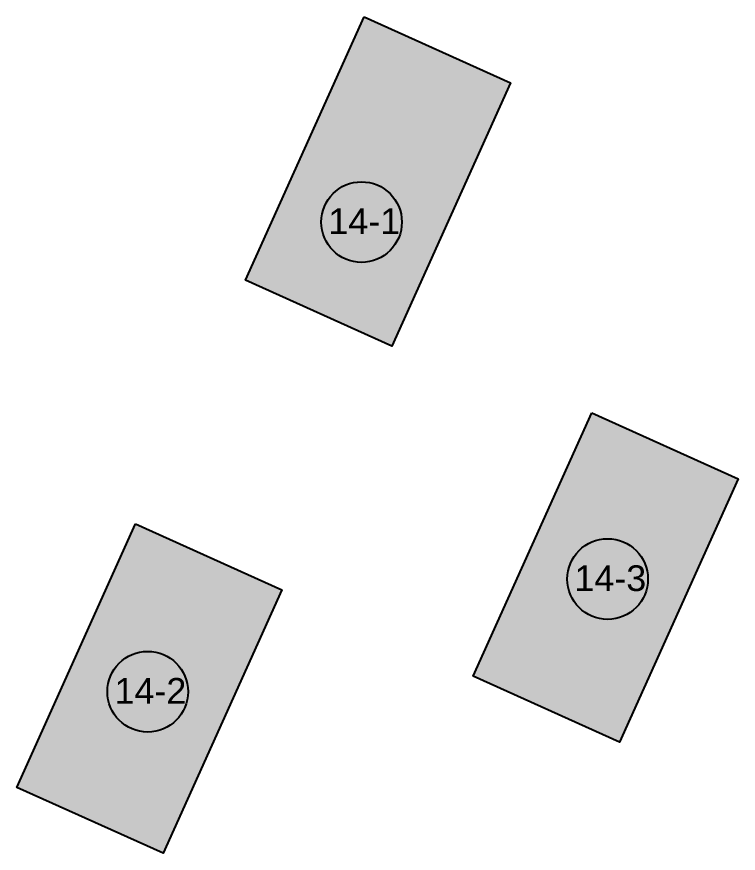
# Model space of a CAD drawing. Header units: millimetres. Extents: x 2242357 to 2245404, y 378014 to 382094.
# Drawn here: x 2243561.8 to 2243674.2, y 380655.9 to 380786.3 of the extents above; entities that cross this region are included whole.
import ezdxf

# ---------------------------------------------------------------- set-up
doc = ezdxf.new("R2010")
doc.units = ezdxf.units.MM
for name, color, linetype, transparency in [('торговый_центр_здание', 250, 'Continuous', 0.4), ('торговый_центр_подписи_здание', 250, 'Continuous', 0.4), ('торговый_центр_штриховка_здание', 240, 'Continuous', 0.4)]:
    doc.layers.add(name, color=color, linetype=linetype, transparency=transparency)
doc.styles.get("Standard").update_dxf_attribs({"font": 'arial.ttf'})

msp = doc.modelspace()

# ---------------------------------------------------------------- hatches: boundary and pattern name
at = {"layer": 'торговый_центр_штриховка_здание'}
h = msp.add_hatch(color=256, dxfattribs=at)
h.dxf.hatch_style = 1
h.paths.add_polyline_path([(2243615.93, 380786.25), (2243638.73, 380775.98), (2243620.23, 380734.96), (2243597.44, 380745.23)])
h = msp.add_hatch(color=256, dxfattribs=at)
h.dxf.hatch_style = 1
h.paths.add_polyline_path([(2243651.4, 380724.56), (2243674.19, 380714.29), (2243655.7, 380673.26), (2243632.9, 380683.53)])
h = msp.add_hatch(color=256, dxfattribs=at)
h.dxf.hatch_style = 1
h.paths.add_polyline_path([(2243580.32, 380707.24), (2243603.11, 380696.96), (2243584.62, 380655.94), (2243561.83, 380666.21)])

# ---------------------------------------------------------------- linework, layer by layer
at = {"layer": 'торговый_центр_здание'}
for points in [[(2243615.93, 380786.25), (2243638.73, 380775.98), (2243620.23, 380734.96), (2243597.44, 380745.23)], [(2243651.4, 380724.56), (2243674.19, 380714.29), (2243655.7, 380673.26), (2243632.9, 380683.53)], [(2243580.32, 380707.24), (2243603.11, 380696.96), (2243584.62, 380655.94), (2243561.83, 380666.21)]]:
    msp.add_lwpolyline(points, close=True, dxfattribs=at)
at = {"layer": 'торговый_центр_подписи_здание'}
for centre in [(2243615.52, 380754.26), (2243653.84, 380698.65), (2243582.23, 380681.1)]:
    msp.add_circle(centre, 6.28, dxfattribs=at)

# ---------------------------------------------------------------- texts
at = {"layer": 'торговый_центр_подписи_здание', "char_height": 4, "attachment_point": 1}
for s, insert in [('14-1', (2243610.35, 380756.4)), ('14-3', (2243648.67, 380700.79)), ('14-2', (2243577.05, 380683.24))]:
    msp.add_mtext_dynamic_manual_height_columns(s, width=36.1201, gutter_width=12.5, heights=[0], dxfattribs=dict(at, insert=insert))

doc.saveas('drawing.dxf')
